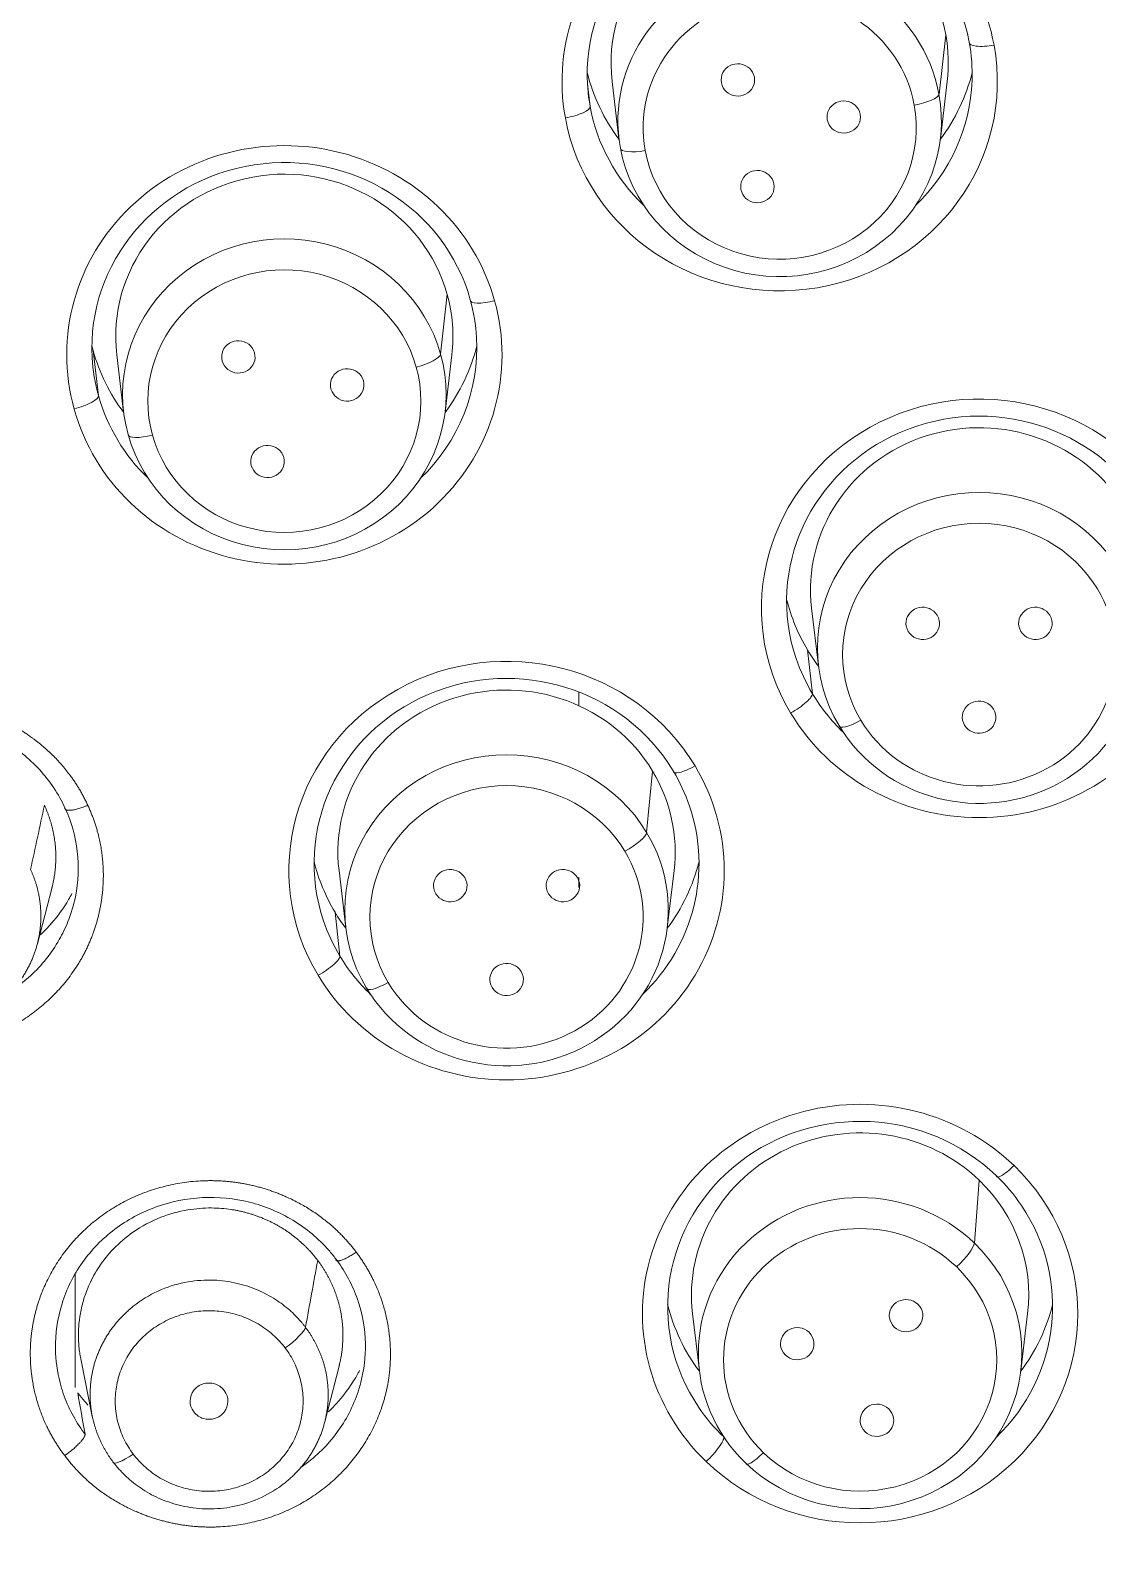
# Model space of a CAD drawing. Extents: x 19821 to 22981, y -91 to 2224.
# Drawn here: x 20716.31 to 20729.02, y 1192.11 to 1210.34 of the extents above; entities that cross this region are included whole.
import ezdxf

# ---------------------------------------------------------------- set-up
doc = ezdxf.new("R2010")
doc.units = 0
doc.header["$LTSCALE"] = 10
doc.header["$MEASUREMENT"] = 0
doc.layers.add('1', color=7, linetype='CONTINUOUS')

msp = doc.modelspace()

# ---------------------------------------------------------------- linework, layer by layer
at = {"layer": '1', "color": 7, "linetype": 'Continuous', "lineweight": 13}
for p, q in [((20727.213, 1210.291), (20727.133, 1209.585)), ((20722.976, 1209.438), (20722.945, 1209.704)), ((20721.275, 1207.201), (20721.196, 1206.489)), ((20717.119, 1205.995), (20717.056, 1206.532)), ((20725.568, 1202.966), (20725.624, 1202.444)), ((20723.721, 1201.523), (20723.65, 1200.792)), ((20719.995, 1199.32), (20719.939, 1199.842)), ((20727.613, 1196.647), (20727.555, 1195.9)), ((20717.291, 1193.297), (20717.291, 1193.297))]:
    msp.add_line(p, q, dxfattribs=at)
at = {"layer": '1', "color": 7, "linetype": 'Continuous', "lineweight": 18}
for p, q in [((20723.239, 1209.736), (20723.32, 1209.053)), ((20727.15, 1209.053), (20727.231, 1209.736)), ((20717.338, 1206.481), (20717.419, 1205.798)), ((20721.249, 1205.798), (20721.33, 1206.481)), ((20725.614, 1203.462), (20725.696, 1202.779)), ((20722.841, 1202.303), (20722.841, 1202.466)), ((20719.985, 1200.338), (20720.067, 1199.655)), ((20722.841, 1200.136), (20722.841, 1200.259)), ((20723.896, 1199.655), (20723.977, 1200.338)), ((20716.391, 1199.465), (20716.566, 1200.14)), ((20716.841, 1194.182), (20716.841, 1195.527)), ((20724.197, 1195.062), (20724.278, 1194.379)), ((20728.107, 1194.379), (20728.189, 1195.062)), ((20716.908, 1194.523), (20717.046, 1193.836)), ((20719.816, 1193.772), (20719.989, 1194.451))]:
    msp.add_line(p, q, dxfattribs=at)
for centre, major_axis, ratio, start_param, end_param in [((20744.931, 1212.247), (-60.5, 0), 0.961262, 4.72417, 7.004197), ((20744.931, 1212.384), (-59.925, 0), 0.961262, 4.712389, 7.853982), ((20744.931, 1212.384), (60, 0), 0.961262, 1.582577, 4.712389), ((20725.235, 1209.82), (2.293, 0), 0.961262, 0.174533, 3.108274), ((20725.235, 1209.956), (-2.009, 0), 0.961262, 3.316126, 6.397145), ((20725.235, 1209.264), (-1.927, 0), 0.961262, 3.316126, 6.457718), ((20725.235, 1209.956), (-2.009, 0), 0.961262, 3.02759, 3.316126), ((20725.235, 1209.82), (2.293, 0), 0.961262, 6.249866, 6.457718), ((20725.235, 1209.82), (2.293, 0), 0.961262, 3.108274, 3.316126), ((20725.235, 1210.373), (2.359, 0), 0.961262, 3.377927, 3.76557), ((20725.235, 1209.82), (2.293, 0), 0.961262, 5.496674, 6.249866), ((20725.235, 1210.373), (2.359, 0), 0.961262, 5.659214, 6.046857), ((20725.235, 1209.264), (-1.927, 0), 0.961262, 0.174533, 3.316126), ((20725.235, 1209.82), (2.293, 0), 0.961262, 3.316126, 3.928086), ((20719.334, 1206.566), (2.293, 0), 0.961262, 0.261799, 3.19554), ((20719.334, 1206.701), (-2.009, 0), 0.961262, 3.403392, 6.397133), ((20719.334, 1206.009), (-1.927, 0), 0.961262, 3.403392, 6.544985), ((20719.334, 1206.701), (-2.009, 0), 0.961262, 3.027579, 3.403392), ((20719.334, 1206.566), (2.293, 0), 0.961262, 0.053948, 0.261799), ((20719.334, 1206.566), (2.293, 0), 0.961262, 5.496708, 6.337133), ((20719.334, 1207.119), (2.359, 0), 0.961262, 3.377866, 3.403392), ((20719.334, 1207.119), (2.359, 0), 0.961262, 3.403392, 3.765608), ((20719.334, 1206.009), (-1.927, 0), 0.961262, 0.261799, 3.403392), ((20719.334, 1207.119), (2.359, 0), 0.961262, 5.659203, 6.046846), ((20719.334, 1206.566), (2.293, 0), 0.961262, 3.19554, 3.403392), ((20719.334, 1206.566), (2.293, 0), 0.961262, 3.403392, 3.928073), ((20727.611, 1203.546), (2.293, 0), 0.961262, 0.523599, 3.45734), ((20727.611, 1203.681), (-2.009, 0), 0.961262, 3.665191, 6.39715), ((20727.611, 1202.99), (-1.927, 0), 0.961262, 3.665191, 6.806784), ((20727.611, 1202.99), (-1.927, 0), 0.961262, 0.523599, 3.665191), ((20727.611, 1204.099), (2.359, 0), 0.961262, 3.377883, 3.665191), ((20721.981, 1200.422), (2.293, 0), 0.961262, 0.523599, 3.45734), ((20727.611, 1203.546), (2.293, 0), 0.961262, 3.45734, 3.665191), ((20727.611, 1204.099), (2.359, 0), 0.961262, 3.665191, 3.765575), ((20721.981, 1200.557), (-2.009, 0), 0.961262, 3.665191, 6.39715), ((20727.611, 1203.546), (2.293, 0), 0.961262, 3.665191, 3.928082), ((20721.981, 1199.865), (-1.927, 0), 0.961262, 3.665191, 6.806784), ((20721.981, 1200.557), (-2.009, 0), 0.961262, 3.027595, 3.665191), ((20721.981, 1200.422), (2.293, 0), 0.961262, 0.315747, 0.523599), ((20721.981, 1200.422), (2.293, 0), 0.961262, 5.496671, 6.598932), ((20721.981, 1199.865), (-1.927, 0), 0.961262, 0.523599, 3.665191), ((20721.981, 1200.975), (2.359, 0), 0.961262, 3.377883, 3.665191), ((20721.981, 1200.975), (2.359, 0), 0.961262, 5.65917, 6.046862), ((20721.981, 1200.422), (2.293, 0), 0.961262, 3.45734, 3.665191), ((20721.981, 1200.975), (2.359, 0), 0.961262, 3.665191, 3.765575), ((20721.981, 1200.422), (2.293, 0), 0.961262, 3.665191, 3.928082), ((20726.193, 1195.146), (2.293, 0), 0.961262, 0.785398, 3.719139), ((20726.193, 1195.282), (-2.009, 0), 0.961262, 3.926991, 6.397117), ((20726.193, 1194.59), (-1.927, 0), 0.961262, 3.926991, 7.068583), ((20726.193, 1195.282), (-2.009, 0), 0.961262, 3.027612, 3.926991), ((20726.193, 1195.146), (2.293, 0), 0.961262, 0.577546, 0.785398), ((20726.193, 1195.146), (2.293, 0), 0.961262, 5.49668, 6.860732), ((20726.193, 1194.59), (-1.927, 0), 0.961262, 0.785398, 3.926991), ((20726.193, 1195.699), (2.359, 0), 0.961262, 3.37785, 3.765543), ((20726.193, 1195.699), (2.359, 0), 0.961262, 5.659187, 6.04683), ((20719.343, 1194.735), (-0.239, -0.181), 0.222971, 1.403887, 2.903421), ((20726.193, 1195.146), (2.293, 0), 0.961262, 3.719139, 3.926991), ((20717.533, 1193.47), (0.239, 0.181), 0.223021, 3.028367, 4.545343)]:
    msp.add_ellipse(centre, major_axis=major_axis, ratio=ratio, start_param=start_param, end_param=end_param, dxfattribs=at)
at = {"layer": '1', "color": 7, "linetype": 'Continuous', "lineweight": 13}
for centre, major_axis, ratio, start_param, end_param in [((20744.931, 1212.247), (59.425, 0), 0.961262, 1.570796, 4.70194), ((20744.931, 1212.247), (57.948, 0), 0.961262, 1.579187, 4.712389), ((20744.931, 1212.291), (57.403, 0), 0.961262, 1.579486, 4.712389), ((20725.235, 1209.735), (2.593, 0), 0.961262, 0.174533, 3.316126), ((20725.235, 1209.184), (-1.627, 0), 0.961262, 3.316126, 6.457718), ((20725.235, 1209.735), (2.593, 0), 0.961262, 3.316126, 6.457718), ((20727.789, 1210.251), (0.295, 0.054), 0.27145, 3.059244, 4.662637), ((20726.838, 1209.538), (0.295, 0.054), 0.27145, 4.662637, 6.200836), ((20722.681, 1209.385), (-0.295, -0.054), 0.27145, 1.521045, 3.124438), ((20725.235, 1209.184), (-1.627, 0), 0.961262, 0.174533, 3.316126), ((20719.334, 1206.48), (2.593, 0), 0.961262, 0.261799, 3.403392), ((20723.632, 1208.995), (-0.295, -0.054), 0.27145, 6.266031, 7.80423), ((20719.334, 1205.929), (-1.627, 0), 0.961262, 3.403392, 6.544985), ((20719.334, 1206.48), (2.593, 0), 0.961262, 3.403392, 6.544985), ((20721.839, 1207.208), (0.289, 0.081), 0.266245, 3.034916, 4.63831), ((20720.906, 1206.417), (0.289, 0.081), 0.266245, 4.63831, 6.176509), ((20719.334, 1205.929), (-1.627, 0), 0.961262, 0.261799, 3.403392), ((20727.611, 1203.461), (2.593, 0), 0.961262, 0.523599, 3.665191), ((20716.829, 1205.918), (-0.289, -0.081), 0.266245, 1.496717, 3.10011), ((20717.762, 1205.607), (-0.289, -0.081), 0.266245, 6.241703, 7.779902), ((20727.611, 1203.461), (2.593, 0), 0.961262, 3.665191, 6.806784), ((20727.611, 1202.91), (-1.627, 0), 0.961262, 3.665191, 6.806784), ((20727.611, 1202.91), (-1.627, 0), 0.961262, 0.523599, 3.665191), ((20721.981, 1200.337), (2.593, 0), 0.961262, 0.523599, 3.665191), ((20725.365, 1202.297), (0.257, 0.154), 0.238709, 4.569987, 6.17338), ((20726.201, 1202.21), (-0.257, -0.154), 0.238709, 6.17338, 7.711579), ((20721.981, 1200.337), (2.593, 0), 0.961262, 3.665191, 6.806784), ((20724.227, 1201.666), (0.257, 0.154), 0.238709, 2.966593, 4.569987), ((20721.981, 1199.785), (-1.627, 0), 0.961262, 3.665191, 6.806784), ((20723.391, 1200.65), (0.257, 0.154), 0.238709, 4.569987, 6.108186), ((20721.981, 1199.785), (-1.627, 0), 0.961262, 0.523599, 3.665191), ((20719.736, 1199.173), (-0.257, -0.154), 0.238709, 1.428394, 3.031788), ((20720.572, 1199.086), (-0.257, -0.154), 0.238709, 6.17338, 7.711579), ((20726.193, 1195.061), (2.593, 0), 0.961262, 0.785398, 3.926991), ((20726.193, 1195.061), (2.593, 0), 0.961262, 3.926991, 7.068583), ((20728.026, 1196.906), (0.208, 0.216), 0.194905, 2.908948, 4.512341), ((20726.193, 1194.51), (-1.627, 0), 0.961262, 3.926991, 7.068583), ((20727.343, 1195.699), (0.208, 0.216), 0.194905, 4.512341, 6.050541), ((20726.193, 1194.51), (-1.627, 0), 0.961262, 0.785398, 3.926991), ((20731.681, 1191.013), (2.593, 0), 0.961262, 1.047198, 4.18879), ((20724.359, 1193.381), (-0.208, -0.216), 0.194905, 1.370749, 2.974142), ((20725.042, 1193.486), (-0.208, -0.216), 0.194905, 6.115735, 7.653934)]:
    msp.add_ellipse(centre, major_axis=major_axis, ratio=ratio, start_param=start_param, end_param=end_param, dxfattribs=at)
at = {"layer": '1', "color": 7, "linetype": 'Continuous', "lineweight": 18}
for points in [[(20724.934, 1209.788), (20724.922, 1209.832), (20724.885, 1209.902), (20724.764, 1209.957), (20724.64, 1209.937), (20724.545, 1209.846), (20724.535, 1209.767), (20724.54, 1209.721)], [(20724.54, 1209.721), (20724.551, 1209.676), (20724.588, 1209.607), (20724.709, 1209.551), (20724.833, 1209.572), (20724.928, 1209.663), (20724.939, 1209.742), (20724.934, 1209.788)], [(20726.195, 1209.346), (20726.184, 1209.391), (20726.146, 1209.461), (20726.026, 1209.516), (20725.901, 1209.496), (20725.807, 1209.404), (20725.796, 1209.326), (20725.801, 1209.28)], [(20725.801, 1209.28), (20725.812, 1209.235), (20725.85, 1209.165), (20725.97, 1209.11), (20726.095, 1209.131), (20726.19, 1209.222), (20726.2, 1209.3), (20726.195, 1209.346)], [(20725.167, 1208.517), (20725.155, 1208.562), (20725.118, 1208.632), (20724.998, 1208.687), (20724.873, 1208.666), (20724.778, 1208.575), (20724.768, 1208.496), (20724.773, 1208.45)], [(20724.773, 1208.45), (20724.784, 1208.406), (20724.822, 1208.336), (20724.942, 1208.281), (20725.067, 1208.301), (20725.161, 1208.392), (20725.172, 1208.471), (20725.167, 1208.517)], [(20718.979, 1206.506), (20718.964, 1206.549), (20718.92, 1206.616), (20718.795, 1206.661), (20718.673, 1206.63), (20718.587, 1206.531), (20718.583, 1206.452), (20718.593, 1206.406)], [(20718.593, 1206.406), (20718.608, 1206.363), (20718.652, 1206.296), (20718.777, 1206.251), (20718.899, 1206.282), (20718.985, 1206.381), (20718.988, 1206.46), (20718.979, 1206.506)], [(20720.276, 1206.172), (20720.26, 1206.215), (20720.217, 1206.282), (20720.092, 1206.327), (20719.97, 1206.296), (20719.883, 1206.197), (20719.88, 1206.118), (20719.889, 1206.072)], [(20719.889, 1206.072), (20719.905, 1206.029), (20719.948, 1205.962), (20720.073, 1205.917), (20720.195, 1205.948), (20720.282, 1206.047), (20720.285, 1206.126), (20720.276, 1206.172)], [(20719.327, 1205.259), (20719.311, 1205.303), (20719.268, 1205.369), (20719.143, 1205.414), (20719.02, 1205.383), (20718.934, 1205.284), (20718.931, 1205.205), (20718.94, 1205.16)], [(20718.94, 1205.16), (20718.956, 1205.116), (20718.999, 1205.05), (20719.124, 1205.005), (20719.246, 1205.036), (20719.333, 1205.135), (20719.336, 1205.214), (20719.327, 1205.259)], [(20727.113, 1203.378), (20727.086, 1203.416), (20727.026, 1203.47), (20726.893, 1203.482), (20726.783, 1203.422), (20726.727, 1203.305), (20726.745, 1203.228), (20726.766, 1203.186)], [(20726.766, 1203.186), (20726.793, 1203.148), (20726.853, 1203.094), (20726.985, 1203.082), (20727.095, 1203.142), (20727.152, 1203.259), (20727.134, 1203.337), (20727.113, 1203.378)], [(20728.455, 1203.378), (20728.428, 1203.416), (20728.368, 1203.47), (20728.236, 1203.482), (20728.126, 1203.422), (20728.069, 1203.305), (20728.087, 1203.228), (20728.108, 1203.186)], [(20728.108, 1203.186), (20728.135, 1203.148), (20728.195, 1203.094), (20728.328, 1203.082), (20728.438, 1203.142), (20728.494, 1203.259), (20728.476, 1203.337), (20728.455, 1203.378)], [(20727.784, 1202.261), (20727.757, 1202.299), (20727.697, 1202.352), (20727.564, 1202.365), (20727.455, 1202.304), (20727.398, 1202.187), (20727.416, 1202.11), (20727.437, 1202.068)], [(20727.437, 1202.068), (20727.464, 1202.03), (20727.524, 1201.977), (20727.657, 1201.965), (20727.766, 1202.025), (20727.823, 1202.142), (20727.805, 1202.219), (20727.784, 1202.261)], [(20721.483, 1200.254), (20721.457, 1200.292), (20721.397, 1200.346), (20721.264, 1200.358), (20721.154, 1200.298), (20721.098, 1200.181), (20721.116, 1200.103), (20721.137, 1200.062)], [(20721.137, 1200.062), (20721.163, 1200.024), (20721.224, 1199.97), (20721.356, 1199.958), (20721.466, 1200.018), (20721.523, 1200.135), (20721.505, 1200.212), (20721.483, 1200.254)], [(20722.826, 1200.254), (20722.799, 1200.292), (20722.739, 1200.346), (20722.606, 1200.358), (20722.497, 1200.298), (20722.44, 1200.181), (20722.458, 1200.103), (20722.479, 1200.062)], [(20722.479, 1200.062), (20722.506, 1200.024), (20722.566, 1199.97), (20722.699, 1199.958), (20722.808, 1200.018), (20722.865, 1200.135), (20722.847, 1200.212), (20722.826, 1200.254)], [(20722.155, 1199.137), (20722.128, 1199.175), (20722.068, 1199.228), (20721.935, 1199.24), (20721.825, 1199.18), (20721.769, 1199.063), (20721.787, 1198.986), (20721.808, 1198.944)], [(20721.808, 1198.944), (20721.835, 1198.906), (20721.895, 1198.853), (20722.027, 1198.841), (20722.137, 1198.901), (20722.194, 1199.018), (20722.176, 1199.095), (20722.155, 1199.137)], [(20726.882, 1195.172), (20726.846, 1195.203), (20726.774, 1195.239), (20726.642, 1195.218), (20726.553, 1195.133), (20726.529, 1195.006), (20726.568, 1194.936), (20726.599, 1194.901)], [(20726.599, 1194.901), (20726.635, 1194.87), (20726.708, 1194.834), (20726.839, 1194.855), (20726.929, 1194.94), (20726.952, 1195.067), (20726.914, 1195.138), (20726.882, 1195.172)], [(20725.586, 1194.838), (20725.55, 1194.869), (20725.477, 1194.905), (20725.346, 1194.884), (20725.256, 1194.799), (20725.233, 1194.672), (20725.271, 1194.602), (20725.303, 1194.567)], [(20725.303, 1194.567), (20725.339, 1194.536), (20725.411, 1194.5), (20725.542, 1194.521), (20725.632, 1194.606), (20725.655, 1194.733), (20725.617, 1194.804), (20725.586, 1194.838)], [(20718.618, 1194.145), (20718.584, 1194.185), (20718.51, 1194.238), (20718.36, 1194.237), (20718.244, 1194.157), (20718.195, 1194.02), (20718.225, 1193.935), (20718.254, 1193.891)], [(20718.254, 1193.891), (20718.288, 1193.851), (20718.362, 1193.798), (20718.512, 1193.799), (20718.628, 1193.879), (20718.677, 1194.017), (20718.647, 1194.101), (20718.618, 1194.145)], [(20726.535, 1193.926), (20726.499, 1193.956), (20726.426, 1193.993), (20726.295, 1193.972), (20726.205, 1193.886), (20726.182, 1193.759), (20726.22, 1193.689), (20726.252, 1193.654)], [(20726.252, 1193.654), (20726.288, 1193.624), (20726.36, 1193.587), (20726.492, 1193.608), (20726.581, 1193.694), (20726.605, 1193.821), (20726.566, 1193.891), (20726.535, 1193.926)]]:
    msp.add_open_spline(points, degree=3, dxfattribs=at)
at = {"layer": '1', "color": 7, "linetype": 'Continuous', "lineweight": 13}
for points, degree, knots in [([(20713.071, 1199.438), (20712.898, 1199.814), (20712.882, 1200.423), (20712.952, 1200.826), (20713.028, 1201.016), (20713.18, 1201.398), (20713.77, 1201.995), (20714.55, 1202.328), (20715.405, 1202.349), (20715.802, 1202.202), (20715.998, 1202.13), (20716.178, 1202.02), (20716.355, 1201.912), (20716.818, 1201.493), (20716.992, 1201.116)], 2, [0, 0, 0, 0.125, 0.1875, 0.25, 0.25, 0.375, 0.5, 0.625, 0.75, 0.75, 0.8125, 0.8125, 0.875, 1, 1, 1]), ([(20716.992, 1201.116), (20717.166, 1200.741), (20717.182, 1200.131), (20717.111, 1199.729), (20717.036, 1199.539), (20716.883, 1199.156), (20716.293, 1198.559), (20715.513, 1198.226), (20714.658, 1198.205), (20714.261, 1198.352), (20714.066, 1198.424), (20713.886, 1198.534), (20713.709, 1198.642), (20713.246, 1199.061), (20713.071, 1199.438)], 2, [0, 0, 0, 0.125, 0.1875, 0.25, 0.25, 0.375, 0.5, 0.625, 0.75, 0.75, 0.8125, 0.8125, 0.875, 1, 1, 1]), ([(20716.756, 1199.73), (20716.726, 1199.656), (20716.612, 1199.419), (20716.394, 1199.145), (20716.185, 1198.977), (20716.118, 1198.93)], 3, [0, 0, 0, 0, 0.231867, 0.764862, 1, 1, 1, 1]), ([(20716.717, 1193.369), (20716.466, 1193.701), (20716.318, 1194.294), (20716.3, 1194.702), (20716.333, 1194.903), (20716.399, 1195.308), (20716.847, 1196.01), (20717.538, 1196.492), (20718.37, 1196.683), (20718.79, 1196.618), (20718.997, 1196.587), (20719.197, 1196.515), (20719.394, 1196.445), (20719.937, 1196.127), (20720.189, 1195.794)], 2, [0, 0, 0, 0.125, 0.1875, 0.25, 0.25, 0.375, 0.5, 0.625, 0.75, 0.75, 0.8125, 0.8125, 0.875, 1, 1, 1]), ([(20720.189, 1195.794), (20720.44, 1195.461), (20720.587, 1194.868), (20720.605, 1194.46), (20720.573, 1194.259), (20720.506, 1193.855), (20720.058, 1193.153), (20719.368, 1192.671), (20718.536, 1192.48), (20718.116, 1192.544), (20717.909, 1192.576), (20717.709, 1192.647), (20717.512, 1192.717), (20716.969, 1193.035), (20716.717, 1193.369)], 2, [0, 0, 0, 0.125, 0.1875, 0.25, 0.25, 0.375, 0.5, 0.625, 0.75, 0.75, 0.8125, 0.8125, 0.875, 1, 1, 1]), ([(20717.533, 1193.388), (20717.49, 1193.445), (20717.453, 1193.506), (20717.392, 1193.633), (20717.367, 1193.7), (20717.333, 1193.837), (20717.323, 1193.907), (20717.317, 1194.048), (20717.322, 1194.118), (20717.345, 1194.258), (20717.363, 1194.326), (20717.414, 1194.458), (20717.446, 1194.522), (20717.523, 1194.642), (20717.567, 1194.698), (20717.666, 1194.801), (20717.721, 1194.848), (20717.84, 1194.931), (20717.903, 1194.967), (20718.036, 1195.026), (20718.106, 1195.049), (20718.248, 1195.082), (20718.321, 1195.092), (20718.468, 1195.097), (20718.541, 1195.093), (20718.686, 1195.071), (20718.757, 1195.053), (20718.894, 1195.004), (20718.96, 1194.974), (20719.085, 1194.9), (20719.144, 1194.857), (20719.252, 1194.762), (20719.3, 1194.709), (20719.344, 1194.652)], 3, [0, 0, 0, 0, 0.0625, 0.0625, 0.125, 0.125, 0.1875, 0.1875, 0.25, 0.25, 0.3125, 0.3125, 0.375, 0.375, 0.4375, 0.4375, 0.5, 0.5, 0.5625, 0.5625, 0.625, 0.625, 0.6875, 0.6875, 0.75, 0.75, 0.8125, 0.8125, 0.875, 0.875, 0.9375, 0.9375, 1, 1, 1, 1]), ([(20719.344, 1194.652), (20719.387, 1194.595), (20719.424, 1194.534), (20719.485, 1194.406), (20719.509, 1194.339), (20719.543, 1194.202), (20719.553, 1194.132), (20719.559, 1193.992), (20719.555, 1193.921), (20719.532, 1193.782), (20719.513, 1193.714), (20719.463, 1193.581), (20719.431, 1193.518), (20719.354, 1193.398), (20719.31, 1193.341), (20719.21, 1193.238), (20719.155, 1193.191), (20719.037, 1193.108), (20718.973, 1193.072), (20718.84, 1193.014), (20718.771, 1192.99), (20718.628, 1192.957), (20718.555, 1192.948), (20718.409, 1192.942), (20718.336, 1192.946), (20718.191, 1192.968), (20718.12, 1192.986), (20717.982, 1193.035), (20717.916, 1193.066), (20717.791, 1193.139), (20717.733, 1193.182), (20717.625, 1193.278), (20717.576, 1193.331), (20717.533, 1193.388)], 3, [0, 0, 0, 0, 0.0625, 0.0625, 0.125, 0.125, 0.1875, 0.1875, 0.25, 0.25, 0.3125, 0.3125, 0.375, 0.375, 0.4375, 0.4375, 0.5, 0.5, 0.5625, 0.5625, 0.625, 0.625, 0.6875, 0.6875, 0.75, 0.75, 0.8125, 0.8125, 0.875, 0.875, 0.9375, 0.9375, 1, 1, 1, 1]), ([(20716.959, 1193.625), (20716.955, 1193.631), (20716.844, 1193.779), (20716.737, 1193.983), (20716.673, 1194.193), (20716.662, 1194.236)], 3, [0, 0, 0, 0, 0.0329, 0.803844, 1, 1, 1, 1]), ([(20720.245, 1194.243), (20720.238, 1194.215), (20720.181, 1194.013), (20720.004, 1193.655), (20719.724, 1193.367), (20719.551, 1193.242), (20719.529, 1193.227)], 3, [0, 0, 0, 0, 0.067411, 0.502056, 0.936766, 1, 1, 1, 1])]:
    msp.add_open_spline(points, degree=degree, knots=knots, dxfattribs=at)
at = {"layer": '1', "color": 7, "linetype": 'Continuous', "lineweight": 18}
for points, knots in [([(20713.187, 1200.3), (20713.182, 1200.436), (20713.208, 1200.755), (20713.387, 1201.231), (20713.736, 1201.668), (20714.206, 1201.984), (20714.753, 1202.148), (20715.326, 1202.146), (20715.872, 1201.978), (20716.339, 1201.658), (20716.597, 1201.33), (20716.7, 1201.127), (20716.719, 1201.088)], [0, 0, 0, 0, 0.083666, 0.194901, 0.306071, 0.417256, 0.528429, 0.639635, 0.750767, 0.861987, 0.973491, 1, 1, 1, 1]), ([(20716.475, 1201.115), (20716.48, 1201.104), (20716.491, 1201.081), (20716.505, 1201.047), (20716.519, 1201.012), (20716.531, 1200.976), (20716.543, 1200.941), (20716.554, 1200.905), (20716.564, 1200.868), (20716.573, 1200.832), (20716.581, 1200.795), (20716.589, 1200.757), (20716.595, 1200.72), (20716.6, 1200.682), (20716.604, 1200.644), (20716.608, 1200.606), (20716.61, 1200.568), (20716.611, 1200.529), (20716.612, 1200.491), (20716.611, 1200.452), (20716.609, 1200.414), (20716.606, 1200.375), (20716.602, 1200.337), (20716.598, 1200.298), (20716.592, 1200.26), (20716.585, 1200.221), (20716.577, 1200.183), (20716.57, 1200.153), (20716.565, 1200.135), (20716.564, 1200.13)], [0, 0, 0, 0, 0.03689, 0.073862, 0.110915, 0.14805, 0.185265, 0.222562, 0.259941, 0.2974, 0.334941, 0.372563, 0.410266, 0.448051, 0.485916, 0.523863, 0.561891, 0.6, 0.638191, 0.676462, 0.714815, 0.753249, 0.791764, 0.83036, 0.869037, 0.907795, 0.946634, 0.985555, 1, 1, 1, 1]), ([(20716.719, 1201.088), (20716.722, 1201.082), (20716.797, 1200.916), (20716.895, 1200.562), (20716.876, 1200.099), (20716.794, 1199.826), (20716.756, 1199.73)], [0, 0, 0, 0, 0.014575, 0.389442, 0.778999, 1, 1, 1, 1]), ([(20713.72, 1199.243), (20713.722, 1199.237), (20713.727, 1199.227), (20713.734, 1199.212), (20713.742, 1199.197), (20713.75, 1199.181), (20713.788, 1199.11), (20713.869, 1198.985), (20714.019, 1198.818), (20714.209, 1198.666), (20714.44, 1198.541), (20714.709, 1198.456), (20715.008, 1198.423), (20715.325, 1198.454), (20715.551, 1198.529), (20715.685, 1198.594), (20715.737, 1198.622), (20715.787, 1198.652), (20715.834, 1198.683), (20715.881, 1198.716), (20715.925, 1198.75), (20715.967, 1198.785), (20716.008, 1198.822), (20716.047, 1198.86), (20716.083, 1198.899), (20716.118, 1198.938), (20716.151, 1198.979), (20716.182, 1199.02), (20716.211, 1199.062), (20716.238, 1199.105), (20716.264, 1199.148), (20716.287, 1199.192), (20716.308, 1199.235), (20716.328, 1199.279), (20716.346, 1199.324), (20716.362, 1199.368), (20716.376, 1199.412), (20716.389, 1199.456), (20716.4, 1199.501), (20716.409, 1199.544), (20716.417, 1199.588), (20716.423, 1199.632), (20716.428, 1199.675), (20716.431, 1199.717), (20716.433, 1199.76), (20716.434, 1199.801), (20716.433, 1199.843), (20716.431, 1199.883), (20716.427, 1199.923), (20716.423, 1199.963), (20716.417, 1200.002), (20716.411, 1200.04), (20716.403, 1200.077), (20716.394, 1200.114), (20716.385, 1200.15), (20716.374, 1200.185), (20716.363, 1200.22), (20716.351, 1200.254), (20716.338, 1200.287), (20716.325, 1200.319), (20716.316, 1200.34), (20716.311, 1200.35)], [0, 0, 0, 0, 0.003868, 0.007805, 0.01181, 0.015885, 0.020029, 0.067453, 0.118817, 0.17412, 0.233359, 0.296531, 0.363634, 0.434665, 0.50962, 0.522975, 0.536211, 0.549327, 0.562323, 0.575199, 0.587955, 0.600592, 0.613109, 0.625506, 0.637783, 0.64994, 0.661978, 0.673896, 0.685694, 0.697372, 0.708931, 0.72037, 0.731689, 0.742888, 0.753967, 0.764927, 0.775767, 0.786487, 0.797088, 0.807568, 0.817929, 0.82817, 0.838292, 0.848293, 0.858175, 0.867937, 0.87758, 0.887103, 0.896505, 0.905789, 0.914952, 0.923996, 0.932919, 0.941724, 0.950408, 0.958973, 0.967418, 0.975743, 0.983948, 0.992034, 1, 1, 1, 1]), ([(20716.429, 1199.573), (20716.475, 1199.617), (20716.599, 1199.746), (20716.721, 1199.914), (20716.791, 1200.039), (20716.803, 1200.063)], [0, 0, 0, 0, 0.303889, 0.86623, 1, 1, 1, 1]), ([(20716.662, 1194.236), (20716.628, 1194.369), (20716.584, 1194.686), (20716.657, 1195.187), (20716.904, 1195.685), (20717.295, 1196.087), (20717.795, 1196.357), (20718.356, 1196.47), (20718.926, 1196.414), (20719.452, 1196.196), (20719.776, 1195.926), (20719.92, 1195.748), (20719.947, 1195.713)], [0, 0, 0, 0, 0.083666, 0.194901, 0.306071, 0.417256, 0.528429, 0.639635, 0.750767, 0.861987, 0.973491, 1, 1, 1, 1]), ([(20716.91, 1194.514), (20716.908, 1194.521), (20716.904, 1194.54), (20716.899, 1194.573), (20716.893, 1194.611), (20716.888, 1194.65), (20716.885, 1194.689), (20716.882, 1194.727), (20716.881, 1194.766), (20716.88, 1194.806), (20716.881, 1194.845), (20716.882, 1194.884), (20716.885, 1194.923), (20716.889, 1194.963), (20716.894, 1195.002), (20716.906, 1195.086), (20716.938, 1195.225), (20717.011, 1195.421), (20717.128, 1195.632), (20717.299, 1195.845), (20717.542, 1196.053), (20717.844, 1196.214), (20718.166, 1196.303), (20718.451, 1196.326), (20718.632, 1196.311), (20718.724, 1196.297), (20718.746, 1196.293), (20718.768, 1196.289), (20718.789, 1196.285), (20718.811, 1196.28), (20718.832, 1196.275), (20718.853, 1196.27), (20718.874, 1196.265), (20718.895, 1196.259), (20718.916, 1196.253), (20718.937, 1196.247), (20718.958, 1196.24), (20718.978, 1196.233), (20718.999, 1196.226), (20719.019, 1196.219), (20719.039, 1196.211), (20719.059, 1196.204), (20719.079, 1196.195), (20719.099, 1196.187), (20719.119, 1196.179), (20719.138, 1196.17), (20719.157, 1196.161), (20719.177, 1196.151), (20719.196, 1196.142), (20719.214, 1196.132), (20719.233, 1196.122), (20719.252, 1196.112), (20719.27, 1196.101), (20719.288, 1196.09), (20719.306, 1196.08), (20719.324, 1196.068), (20719.342, 1196.057), (20719.359, 1196.045), (20719.377, 1196.034), (20719.394, 1196.022), (20719.411, 1196.009), (20719.428, 1195.997), (20719.444, 1195.984), (20719.46, 1195.971), (20719.477, 1195.958), (20719.493, 1195.945), (20719.508, 1195.932), (20719.524, 1195.918), (20719.539, 1195.904), (20719.554, 1195.891), (20719.569, 1195.876), (20719.584, 1195.862), (20719.598, 1195.848), (20719.613, 1195.833), (20719.627, 1195.818), (20719.641, 1195.803), (20719.654, 1195.788), (20719.668, 1195.773), (20719.681, 1195.758), (20719.694, 1195.742), (20719.706, 1195.726), (20719.719, 1195.71), (20719.727, 1195.7), (20719.731, 1195.694)], [0, 0, 0, 0, 0.005301, 0.01473, 0.024178, 0.033647, 0.043135, 0.052643, 0.062172, 0.07172, 0.081288, 0.090876, 0.100484, 0.110112, 0.119759, 0.129427, 0.172819, 0.223533, 0.281565, 0.346912, 0.41957, 0.509199, 0.587418, 0.654204, 0.709538, 0.714708, 0.719873, 0.725033, 0.730186, 0.735334, 0.740476, 0.745613, 0.750744, 0.755869, 0.760988, 0.766102, 0.77121, 0.776312, 0.781409, 0.7865, 0.791585, 0.796664, 0.801738, 0.806806, 0.811868, 0.816925, 0.821976, 0.827021, 0.83206, 0.837094, 0.842122, 0.847144, 0.852161, 0.857172, 0.862177, 0.867176, 0.87217, 0.877158, 0.88214, 0.887117, 0.892088, 0.897053, 0.902013, 0.906966, 0.911914, 0.916857, 0.921793, 0.926724, 0.931649, 0.936569, 0.941482, 0.94639, 0.951292, 0.956189, 0.96108, 0.965965, 0.970844, 0.975718, 0.980586, 0.985448, 0.990304, 0.995155, 1, 1, 1, 1]), ([(20719.731, 1195.694), (20719.739, 1195.684), (20719.754, 1195.664), (20719.775, 1195.633), (20719.796, 1195.602), (20719.816, 1195.57), (20719.835, 1195.537), (20719.854, 1195.504), (20719.872, 1195.47), (20719.888, 1195.436), (20719.904, 1195.402), (20719.919, 1195.367), (20719.934, 1195.331), (20719.947, 1195.296), (20719.959, 1195.259), (20719.971, 1195.223), (20719.981, 1195.186), (20719.991, 1195.149), (20720, 1195.111), (20720.007, 1195.073), (20720.014, 1195.035), (20720.019, 1194.997), (20720.024, 1194.958), (20720.028, 1194.919), (20720.03, 1194.881), (20720.032, 1194.842), (20720.032, 1194.802), (20720.032, 1194.763), (20720.03, 1194.724), (20720.027, 1194.685), (20720.024, 1194.645), (20720.019, 1194.606), (20720.009, 1194.539), (20719.997, 1194.485), (20719.987, 1194.445)], [0, 0, 0, 0, 0.028268, 0.056598, 0.084991, 0.113446, 0.141963, 0.170543, 0.199184, 0.227888, 0.256655, 0.285483, 0.314374, 0.343327, 0.372343, 0.40142, 0.43056, 0.459762, 0.489026, 0.518352, 0.547741, 0.577191, 0.606704, 0.636279, 0.665916, 0.695615, 0.725376, 0.7552, 0.785085, 0.815033, 0.845043, 0.875114, 0.905248, 1, 1, 1, 1]), ([(20719.947, 1195.713), (20719.951, 1195.708), (20720.061, 1195.561), (20720.233, 1195.234), (20720.323, 1194.727), (20720.284, 1194.392), (20720.245, 1194.243)], [0, 0, 0, 0, 0.013138, 0.351047, 0.702196, 1, 1, 1, 1]), ([(20719.586, 1194.898), (20719.582, 1194.903), (20719.574, 1194.912), (20719.563, 1194.926), (20719.552, 1194.94), (20719.542, 1194.953), (20719.494, 1195.009), (20719.396, 1195.109), (20719.226, 1195.237), (20719.016, 1195.349), (20718.768, 1195.431), (20718.485, 1195.469), (20718.177, 1195.449), (20717.859, 1195.356), (20717.644, 1195.234), (20717.522, 1195.139), (20717.478, 1195.101), (20717.436, 1195.062), (20717.396, 1195.022), (20717.358, 1194.981), (20717.322, 1194.939), (20717.288, 1194.895), (20717.256, 1194.851), (20717.226, 1194.807), (20717.199, 1194.761), (20717.173, 1194.715), (20717.15, 1194.669), (20717.129, 1194.622), (20717.109, 1194.575), (20717.092, 1194.528), (20717.077, 1194.481), (20717.063, 1194.433), (20717.052, 1194.386), (20717.042, 1194.339), (20717.034, 1194.292), (20717.028, 1194.246), (20717.024, 1194.2), (20717.021, 1194.154), (20717.02, 1194.109), (20717.02, 1194.064), (20717.022, 1194.019), (20717.025, 1193.976), (20717.03, 1193.933), (20717.036, 1193.89), (20717.044, 1193.849), (20717.052, 1193.808), (20717.062, 1193.768), (20717.073, 1193.728), (20717.085, 1193.69), (20717.098, 1193.652), (20717.112, 1193.615), (20717.126, 1193.579), (20717.142, 1193.544), (20717.158, 1193.51), (20717.175, 1193.477), (20717.193, 1193.445), (20717.212, 1193.413), (20717.231, 1193.383), (20717.25, 1193.353), (20717.27, 1193.324), (20717.284, 1193.306), (20717.291, 1193.297)], [0, 0, 0, 0, 0.004261, 0.008394, 0.012398, 0.016275, 0.020023, 0.063382, 0.111845, 0.165408, 0.224069, 0.287823, 0.356668, 0.430599, 0.509612, 0.522989, 0.536244, 0.54938, 0.562394, 0.575288, 0.588061, 0.600714, 0.613245, 0.625657, 0.637947, 0.650117, 0.662166, 0.674094, 0.685902, 0.697588, 0.709155, 0.7206, 0.731925, 0.743129, 0.754212, 0.765175, 0.776017, 0.786738, 0.797338, 0.807818, 0.818177, 0.828415, 0.838533, 0.848529, 0.858405, 0.868161, 0.877795, 0.887309, 0.896702, 0.905974, 0.915126, 0.924157, 0.933067, 0.941856, 0.950525, 0.959072, 0.967499, 0.975806, 0.983991, 0.992056, 1, 1, 1, 1]), ([(20717.291, 1193.297), (20717.294, 1193.292), (20717.301, 1193.283), (20717.312, 1193.27), (20717.323, 1193.256), (20717.334, 1193.242), (20717.386, 1193.181), (20717.492, 1193.075), (20717.675, 1192.941), (20717.894, 1192.831), (20718.148, 1192.755), (20718.429, 1192.725), (20718.729, 1192.752), (20719.032, 1192.846), (20719.237, 1192.964), (20719.354, 1193.055), (20719.398, 1193.093), (20719.44, 1193.132), (20719.48, 1193.172), (20719.518, 1193.213), (20719.554, 1193.255), (20719.588, 1193.298), (20719.62, 1193.342), (20719.65, 1193.387), (20719.677, 1193.433), (20719.703, 1193.478), (20719.726, 1193.525), (20719.747, 1193.571), (20719.767, 1193.618), (20719.784, 1193.665), (20719.799, 1193.713), (20719.813, 1193.76), (20719.824, 1193.807), (20719.834, 1193.854), (20719.842, 1193.901), (20719.848, 1193.947), (20719.853, 1193.994), (20719.855, 1194.039), (20719.857, 1194.085), (20719.856, 1194.129), (20719.854, 1194.174), (20719.851, 1194.217), (20719.846, 1194.261), (20719.84, 1194.303), (20719.833, 1194.345), (20719.824, 1194.386), (20719.815, 1194.426), (20719.804, 1194.465), (20719.792, 1194.504), (20719.779, 1194.541), (20719.765, 1194.578), (20719.75, 1194.614), (20719.735, 1194.649), (20719.718, 1194.684), (20719.701, 1194.717), (20719.683, 1194.749), (20719.665, 1194.781), (20719.646, 1194.812), (20719.626, 1194.841), (20719.606, 1194.87), (20719.592, 1194.889), (20719.586, 1194.898)], [0, 0, 0, 0, 0.003868, 0.007805, 0.01181, 0.015885, 0.020029, 0.067453, 0.118817, 0.17412, 0.233359, 0.296531, 0.363634, 0.434665, 0.50962, 0.522975, 0.536211, 0.549327, 0.562323, 0.575199, 0.587955, 0.600592, 0.613109, 0.625506, 0.637783, 0.64994, 0.661978, 0.673896, 0.685694, 0.697372, 0.708931, 0.72037, 0.731689, 0.742888, 0.753967, 0.764927, 0.775767, 0.786487, 0.797088, 0.807568, 0.817929, 0.82817, 0.838292, 0.848293, 0.858175, 0.867937, 0.87758, 0.887103, 0.896505, 0.905789, 0.914952, 0.923996, 0.932919, 0.941724, 0.950408, 0.958973, 0.967418, 0.975743, 0.983948, 0.992034, 1, 1, 1, 1]), ([(20719.857, 1193.889), (20719.899, 1193.929), (20720.033, 1194.069), (20720.152, 1194.239), (20720.223, 1194.37), (20720.229, 1194.382)], [0, 0, 0, 0, 0.275659, 0.932553, 1, 1, 1, 1]), ([(20716.872, 1194.118), (20716.88, 1194.107), (20716.897, 1194.085), (20716.923, 1194.053), (20716.95, 1194.021), (20716.974, 1193.994), (20716.989, 1193.978), (20716.994, 1193.972)], [0, 0, 0, 0, 0.216876, 0.434303, 0.652279, 0.870804, 1, 1, 1, 1])]:
    msp.add_open_spline(points, degree=3, knots=knots, dxfattribs=at)
at = {"layer": '1', "color": 7, "linetype": 'Continuous', "lineweight": 13}
for points in [[(20716.311, 1200.35), (20716.338, 1200.478), (20716.393, 1200.733), (20716.448, 1200.988), (20716.475, 1201.115)], [(20719.586, 1194.898), (20719.61, 1195.031), (20719.658, 1195.296), (20719.707, 1195.562), (20719.731, 1195.694)], [(20716.959, 1193.625), (20716.93, 1193.79), (20716.901, 1193.954), (20716.872, 1194.118)]]:
    msp.add_open_spline(points, degree=3, dxfattribs=at)
for points, weights in [([(20716.992, 1201.116), (20716.822, 1201.043), (20716.707, 1201.031), (20716.719, 1201.088)], [1.18944280998, 0.936860442639, 0.93685239693, 1.18941867285]), ([(20720.189, 1195.794), (20720.039, 1195.689), (20719.936, 1195.655), (20719.947, 1195.713)], [1.18944280998, 0.936860442639, 0.936852396931, 1.18941867285]), ([(20716.717, 1193.369), (20716.865, 1193.473), (20716.967, 1193.58), (20716.959, 1193.625)], [1.18049384541, 0.936878806225, 0.939871707532, 1.18947254933])]:
    msp.add_rational_spline(points, weights, degree=3, dxfattribs=at)

doc.saveas('drawing.dxf')
